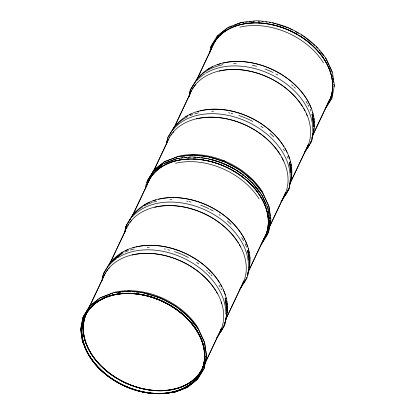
<?xml version="1.0" encoding="UTF-8"?>
<svg xmlns="http://www.w3.org/2000/svg" width="415" height="415" viewBox="0 0 415 415"><rect width="100%" height="100%" fill="white"/><g stroke="black" fill="none" stroke-linecap="round" stroke-linejoin="round"><path stroke-width="0.62" d="M249.638 264.557L249.643 264.111M314.005 128.199L311.592 140.955M314.139 128.204L311.722 140.996M80.769 329.38L83.125 317.076M102.095 280.172L103.439 273.547L110.048 262.757M102.23 280.198L103.563 273.604L110.157 262.835M124.557 233.028L125.859 226.242M124.806 232.442L125.984 226.284M145.255 188.996L146.5 182.584L152.99 172.012L163.5 163.603L176.629 158.566L191.984 156.886L208.195 158.691M145.639 188.42L145.873 187.191M146.111 185.962L146.345 184.737M147.107 182.144L147.408 180.66L154.048 169.885L164.413 161.679L177.537 156.642L192.752 154.971M147.242 182.169L147.532 180.717L153.69 170.69M166.446 144.036L167.79 137.417L174.399 126.622M188.908 96.892L190.366 89.656L197.436 78.326M189.157 96.306L190.22 90.766M209.606 52.866L210.851 46.449L217.341 35.877L227.659 27.587L240.98 22.431L256.335 20.75C283.907 21.606 310.923 35.643 326.257 58.78L332.42 72.158L334.371 85.625L331.943 98.205L325.303 108.979M209.99 52.285L210.223 51.055M210.815 47.99L211.048 46.76M206.322 356.584L204.024 368.494L197.545 379.045M206.577 355.971L204.149 368.551L197.509 379.326L187.341 387.413M224.78 324.234L227.026 312.537M227.155 312.552L224.634 325.344M247.594 275.244L249.602 264.775M247.371 277.132L249.788 264.339L247.791 250.484M267.862 231.575L268.1 230.346M269.159 224.821L269.745 221.75M270.673 220.448L268.432 232.135L267.405 233.946M270.928 219.836L268.567 232.167L267.525 234.003M289.016 188.716L291.377 176.406M291.506 176.417L288.985 189.214M331.741 97.899L331.979 96.669M332.213 95.44L332.799 92.369M333.862 86.844L334.096 85.615M190.335 90.148L196.762 79.467M88.618 308.335L102.894 278.128A64.475 46.381 25.3 0 1 180.504 260.848A64.475 46.381 25.3 0 1 220.386 331.108M109.171 264.863L125.475 230.367M132.001 216.552L147.377 184.027M152.969 172.199L167.245 141.997A64.475 46.381 25.3 0 1 244.855 124.713A64.475 46.381 25.3 0 1 284.737 194.972M173.517 128.728L189.821 94.236M195.532 82.16L211.728 47.891M89.246 307.323L103.019 278.185M109.57 264.334L115.925 250.883M116.2 250.297L125.6 230.418M132.401 216.033L146.391 186.439A64.341 46.283 25.3 0 1 146.869 185.266M153.597 171.188L167.37 142.049M173.921 128.199L189.951 94.283A64.341 46.283 25.3 0 1 190.428 93.116M196.751 79.898L210.737 50.303A64.341 46.283 25.3 0 1 211.219 49.131M204.74 363.685L221.268 328.721A64.341 46.283 25.3 0 1 220.79 329.894M225.604 319.545L243.844 280.955A64.341 46.283 25.3 0 1 242.842 283.284M247.905 272.37L264.635 236.975A64.341 46.283 25.3 0 1 263.629 239.305M269.091 227.55L285.619 192.586A64.341 46.283 25.3 0 1 285.136 193.758M289.955 183.409L298.8 164.703M299.075 164.117L308.195 144.819A64.341 46.283 25.3 0 1 307.193 147.154M312.251 136.234L328.986 100.84A64.341 46.283 25.3 0 1 327.98 103.169M204.917 363.623L221.392 328.773M225.454 320.183L243.968 281.012M248.03 272.422L265.875 234.672M268.993 228.068L285.743 192.638M289.805 184.047L308.319 144.876M312.376 136.291L330.226 98.537M167.914 137.469L174.507 126.7M211.427 46.034L213.04 43.399M213.689 42.346L214.332 41.293M214.98 40.239L215.629 39.186M216.594 37.609L217.683 35.866L218.7 35.057M147.076 182.164L149.981 177.428M150.629 176.375L151.278 175.322M151.921 174.269L153.332 171.997L154.349 171.193M126.129 225.573L132.758 214.799M126.253 225.636L132.862 214.887M83.182 316.847L89.339 306.825M325.547 108.102L326.195 107.049M326.844 105.996L331.689 98.096M311.328 141.603L304.397 152.684M311.447 141.665L304.491 152.782M288.747 189.365L281.821 200.445M288.871 189.427L282.376 200.004L280.95 201.311M262.871 241.333L263.515 240.275M261.201 244.233L267.338 234.231M246.977 277.739L240.046 288.819M247.096 277.796L240.14 288.913M218.238 335.533L224.401 325.5M224.52 325.557L218.025 336.14L216.599 337.447M197.084 78.943L197.53 78.419M217.917 336.057L217.47 336.581M154.012 170.16L162.265 163.526M89.661 306.296L97.914 299.661M260.952 245.115L267.592 234.34L269.983 221.517L268.069 208.294L262.01 195.055L252.149 182.6M219.711 34.253L227.306 28.215M163.277 162.716L164.47 161.803M155.36 170.389L162.447 164.75M110.509 262.218L120.661 254.146M110.603 262.316L121.797 253.399M114.364 259.479L115.365 258.685M116.366 257.886L121.87 253.513M98.926 298.852L100.119 297.939M187.264 387.299L197.416 379.232M228.561 27.489L232.13 26.119M233.915 25.434L241.048 22.695M165.066 161.575L177.573 156.771M164.216 163.624L176.697 158.826M100.715 297.711L113.222 292.907M174.58 392.211L187.087 387.408M174.02 392.569L187.149 387.532M204.704 355.401A64.341 46.283 25.3 0 1 204.704 356.599L204.86 356.568A64.475 46.381 25.3 0 1 204.813 357.886M241.68 22.623L243.574 22.415M245.473 22.208L247.366 22M249.259 21.793L251.158 21.585M253.051 21.378L254.312 21.238M178.839 156.631L181.371 156.356M182.636 156.216L185.168 155.936M186.434 155.801L192.762 155.106M128.401 291.102L113.186 292.772L100.062 297.814L89.697 306.021L82.995 317.044L80.629 329.375L82.58 342.842M114.488 292.767L117.02 292.492M118.285 292.352L120.817 292.072M122.083 291.932L124.614 291.657M125.88 291.517L128.411 291.237M258.187 21.232L259.432 21.367M261.917 21.647L263.157 21.782M265.647 22.062L266.887 22.203M269.377 22.477L270.616 22.618M192.892 154.961C220.464 155.817 247.48 169.854 262.82 192.991L268.977 206.369L270.896 219.592M192.887 155.096L209.072 156.901L225.2 162.052L240.171 170.192M128.541 291.097C156.113 291.952 183.129 305.99 198.469 329.126L204.626 342.505L206.546 355.728M128.536 291.231L131.026 291.506M132.271 291.646L134.761 291.927M136.006 292.061L138.496 292.342M139.741 292.482L142.231 292.757M143.476 292.897L160.849 298.183L175.82 306.327L178.279 308.361M272.484 22.825L275.467 23.774M276.66 24.158L288.586 27.966M289.141 28.267L292.461 30.072M295.231 31.576L298.551 33.387M301.321 34.891L302.426 35.493M303.536 36.095L312.381 43.409M313.361 44.223L314.835 45.443M240.664 170.601L252.963 180.774L262.799 193.198L268.847 206.416L270.217 215.841M179.264 309.175L188.612 316.904L197.965 328.711M316.308 46.662L317.475 48.135M319.036 50.096L319.815 51.081M320.593 52.062L323.705 55.994M325.261 57.955L326.123 59.049L328.747 64.787M251.957 182.792L252.735 183.778M255.853 187.704L258.965 191.637M260.911 194.09L261.772 195.185L265.974 204.367M204.704 356.599L205.114 356.76A1.276 0.846 1 0 0 206.385 356.184M198.36 329.204L204.237 341.976M329.271 65.933L332.161 72.246M266.757 206.084L267.81 208.382M332.612 75.385L332.794 76.635M333.069 78.518L333.25 79.773M333.432 81.029L333.613 82.284M333.888 84.167L334.07 85.423M312.142 114.348L314.046 127.498M312.013 114.379L312.552 118.13M312.734 119.38L313.372 123.758M313.553 125.008L313.823 126.881M289.566 162.109L291.553 175.737M289.437 162.141L290.972 172.77M291.143 173.854L291.418 175.737M270.398 217.097L270.668 218.985M267.898 209.01L268.08 210.26M268.261 211.515L268.536 213.398M268.718 214.654L268.899 215.909M269.081 217.164L269.262 218.42M269.537 220.298L269.719 221.553M247.734 250.93L248.642 257.207M248.824 258.462L249.555 263.484M225.215 298.245L227.119 311.395M225.158 298.691L227.067 311.873M204.496 342.546L206.411 355.748M80.795 329.598L82.346 340.284M82.528 341.54L82.71 342.795M166.441 142.988A65.368 47.02 25.3 0 1 167.738 138.869M172.91 129.879A65.368 47.02 25.3 0 1 243.543 120.111A65.368 47.02 25.3 0 1 290.22 177.973M290.142 179.877A65.368 47.02 25.3 0 1 289.789 183.02M288.492 188.483A65.368 47.02 25.3 0 1 287.875 190.215M287.637 190.812A65.368 47.02 25.3 0 1 285.312 195.449M270.481 220.199A1.141 0.752 1 0 1 270.046 220.458M167.852 140.877A64.341 46.283 25.3 0 1 168.656 139.144M169.253 138.013A64.341 46.283 25.3 0 1 169.891 136.898M170.933 135.274A64.341 46.283 25.3 0 1 172.064 133.708M172.868 132.696A64.341 46.283 25.3 0 1 173.709 131.721M196.503 118.887A64.341 46.283 25.3 0 1 280.115 154.619M281.795 157.508A64.341 46.283 25.3 0 1 283.57 161.051M239.87 27.141A64.341 46.283 25.3 0 1 323.482 62.873M211.235 48.949A64.59 46.459 25.3 0 1 288.607 30.082A64.59 46.459 25.3 0 1 329.365 100.824M210.991 49.644A64.59 46.459 25.3 0 1 289.385 30.534A64.59 46.459 25.3 0 1 328.447 102.624M189.894 92.26A65.368 47.02 25.3 0 1 190.314 91.108M192.223 87.005A65.368 47.02 25.3 0 1 192.876 85.874M196.751 80.619A65.368 47.02 25.3 0 1 204.579 73.963M205.7 73.258A65.368 47.02 25.3 0 1 275.052 76.593A65.368 47.02 25.3 0 1 312.754 131.482M312.666 132.748A65.368 47.02 25.3 0 1 312.542 134.009M312.028 137.116A65.368 47.02 25.3 0 1 311.748 138.335M310.871 141.308A65.368 47.02 25.3 0 1 310.451 142.454M309.704 144.233A65.368 47.02 25.3 0 1 307.889 147.688M176.655 124.692A64.341 46.283 25.3 0 1 178.761 122.373M185.744 116.817A64.341 46.283 25.3 0 1 187.43 115.816M189.562 114.696A64.341 46.283 25.3 0 1 191.232 113.912M197.167 111.718A64.341 46.283 25.3 0 1 199.029 111.194M200.284 110.883A64.341 46.283 25.3 0 1 283.896 146.614M284.929 148.342A64.341 46.283 25.3 0 1 287.076 152.45M288.378 155.428A64.341 46.283 25.3 0 1 289.654 158.992M290.355 161.44A64.341 46.283 25.3 0 1 290.656 162.685M290.92 163.935A64.341 46.283 25.3 0 1 291.247 165.803M291.418 167.048A64.341 46.283 25.3 0 1 291.553 168.282M291.678 170.124A64.341 46.283 25.3 0 1 291.709 172.531M190.952 91.954A64.341 46.283 25.3 0 1 191.528 90.812M192.467 89.132A64.341 46.283 25.3 0 1 193.509 87.508M194.256 86.455A64.341 46.283 25.3 0 1 195.864 84.442M219.079 71.121A64.341 46.283 25.3 0 1 302.691 106.857M303.723 108.58A64.341 46.283 25.3 0 1 304.994 110.919M306.415 113.881A64.341 46.283 25.3 0 1 307.173 115.671M174.487 126.912A65.368 47.02 25.3 0 1 185.432 117.891M185.967 117.601A65.368 47.02 25.3 0 1 187.601 116.75M189.873 115.702A65.368 47.02 25.3 0 1 192.856 114.535M194.702 113.918A65.368 47.02 25.3 0 1 198.495 112.88M211.676 111.236A65.368 47.02 25.3 0 1 213.632 111.215M228.572 112.761A65.368 47.02 25.3 0 1 229.817 113.02M231.015 113.29A65.368 47.02 25.3 0 1 232.825 113.726M238.858 115.489A65.368 47.02 25.3 0 1 245.364 117.922M245.945 118.171A65.368 47.02 25.3 0 1 252.797 121.445M260.911 126.31A65.368 47.02 25.3 0 1 263.032 127.784M270.066 133.423A65.368 47.02 25.3 0 1 273.703 136.888M283.445 149.182A65.368 47.02 25.3 0 1 284.446 150.858M287.346 156.585A65.368 47.02 25.3 0 1 288.067 158.323M289.478 162.358A65.368 47.02 25.3 0 1 290.578 166.778M290.811 168.049A65.368 47.02 25.3 0 1 291.086 169.943M291.221 171.198A65.368 47.02 25.3 0 1 291.382 175.514M291.252 178.051A65.368 47.02 25.3 0 1 291.128 179.311M290.614 182.418A65.368 47.02 25.3 0 1 290.334 183.638M198.334 77.698A65.368 47.02 25.3 0 1 208.014 70.135M208.543 69.839A65.368 47.02 25.3 0 1 222.86 64.724M233.604 63.49A65.368 47.02 25.3 0 1 236.213 63.454M252.393 65.259A65.368 47.02 25.3 0 1 256.61 66.281M265.014 68.994A65.368 47.02 25.3 0 1 273.106 72.521M275.933 73.984A65.368 47.02 25.3 0 1 277.604 74.908M291.683 84.821A65.368 47.02 25.3 0 1 293.115 86.092M294.043 86.948A65.368 47.02 25.3 0 1 295.402 88.25M306.021 101.421A65.368 47.02 25.3 0 1 307.344 103.662M307.966 104.798A65.368 47.02 25.3 0 1 308.848 106.515M310.171 109.404A65.368 47.02 25.3 0 1 310.871 111.142M312.054 114.597A65.368 47.02 25.3 0 1 313.491 120.921M313.662 122.181A65.368 47.02 25.3 0 1 313.963 126.539M313.916 129.024A65.368 47.02 25.3 0 1 313.828 130.289M313.429 133.423A65.368 47.02 25.3 0 1 313.19 134.657M200.072 75.955A64.341 46.283 25.3 0 1 200.907 75.053M207.775 69.404A64.341 46.283 25.3 0 1 210.006 68.055M211.059 67.479A64.341 46.283 25.3 0 1 212.688 66.665M217.31 64.75A64.341 46.283 25.3 0 1 220.36 63.77M222.865 63.116A64.341 46.283 25.3 0 1 306.478 98.853M306.825 99.424A64.341 46.283 25.3 0 1 309.082 103.506M309.657 104.689A64.341 46.283 25.3 0 1 311.416 108.855M312.594 112.439A64.341 46.283 25.3 0 1 312.931 113.679M313.232 114.924A64.341 46.283 25.3 0 1 313.615 116.797M313.828 118.042A64.341 46.283 25.3 0 1 314.067 119.904M314.181 121.133A64.341 46.283 25.3 0 1 314.254 122.358M211.712 47.668A64.59 46.459 25.3 0 1 218.072 37.303M219.343 35.949A64.59 46.459 25.3 0 1 242.127 24.153M243.315 23.909A64.59 46.459 25.3 0 1 245.747 23.489M246.987 23.318A64.59 46.459 25.3 0 1 249.498 23.043M250.769 22.939A64.59 46.459 25.3 0 1 253.332 22.809M258.41 22.83A64.59 46.459 25.3 0 1 260.314 22.929M261.595 23.022A64.59 46.459 25.3 0 1 264.168 23.276M265.46 23.437A64.59 46.459 25.3 0 1 268.043 23.821M269.335 24.044A64.59 46.459 25.3 0 1 271.903 24.558M272.515 24.693A64.59 46.459 25.3 0 1 287.242 29.392M287.834 29.641A64.59 46.459 25.3 0 1 297.711 34.606M298.831 35.265A64.59 46.459 25.3 0 1 302.094 37.334M303.152 38.045A64.59 46.459 25.3 0 1 320.499 54.049M321.298 55.076A64.59 46.459 25.3 0 1 322.066 56.108M322.813 57.151A64.59 46.459 25.3 0 1 332.737 85.708M332.731 86.304A64.59 46.459 25.3 0 1 330.413 98.402M176.136 125.117A64.475 46.381 25.3 0 1 247.838 116.345A64.475 46.381 25.3 0 1 291.641 175.846M212.454 46.361A64.475 46.381 25.3 0 1 217.159 37.998M331.777 94.589A64.475 46.381 25.3 0 1 331.383 95.808M198.313 77.864A64.475 46.381 25.3 0 1 269.6 68.231A64.475 46.381 25.3 0 1 314.28 127.431M189.385 95.429A64.475 46.381 25.3 0 1 267.846 77.138A64.475 46.381 25.3 0 1 306.436 148.923M270.596 220.246A1.276 0.846 1 0 1 269.465 220.63M211.738 48.057A64.59 46.459 25.3 0 1 216.703 38.398M148.404 181.863A64.475 46.381 25.3 0 1 152.72 174.02M178.87 156.185A64.341 46.283 25.3 0 1 262.482 191.917M212.568 46.117A64.475 46.381 25.3 0 1 217.273 37.76M148.29 182.102A64.475 46.381 25.3 0 1 152.606 174.259M204.522 158.302A64.475 46.381 25.3 0 1 205.809 158.525M208.372 159.033A64.475 46.381 25.3 0 1 216.402 161.176M218.861 162A64.475 46.381 25.3 0 1 224.276 164.112M225.459 164.625A64.475 46.381 25.3 0 1 228.976 166.28M230.138 166.872A64.475 46.381 25.3 0 1 235.253 169.725M236.358 170.399A64.475 46.381 25.3 0 1 241.131 173.595M242.163 174.347A64.475 46.381 25.3 0 1 243.688 175.504M245.187 176.697A64.475 46.381 25.3 0 1 246.162 177.506M250.795 181.708A64.475 46.381 25.3 0 1 251.656 182.574M253.031 184.001A64.475 46.381 25.3 0 1 253.923 184.976M254.794 185.962A64.475 46.381 25.3 0 1 256.885 188.477M213.294 160.351A64.341 46.283 25.3 0 1 215.152 160.89M222.461 163.463A64.341 46.283 25.3 0 1 224.24 164.2M227.768 165.798A64.341 46.283 25.3 0 1 228.93 166.368M232.384 168.184A64.341 46.283 25.3 0 1 233.521 168.822M239.502 172.573A64.341 46.283 25.3 0 1 241.063 173.667M242.599 174.798A64.341 46.283 25.3 0 1 243.615 175.571M148.969 180.203A64.59 46.459 25.3 0 1 151.444 175.701M166.161 162.815A64.59 46.459 25.3 0 1 167.816 162.011M177.47 158.712A64.59 46.459 25.3 0 1 179.233 158.323M181.044 157.985A64.59 46.459 25.3 0 1 182.885 157.7M184.758 157.467A64.59 46.459 25.3 0 1 186.651 157.285M188.571 157.161A64.59 46.459 25.3 0 1 190.495 157.088M193.675 157.088A64.59 46.459 25.3 0 1 196.196 157.186M197.473 157.269A64.59 46.459 25.3 0 1 200.04 157.498M201.332 157.648A64.59 46.459 25.3 0 1 207.137 158.587M208.418 158.852A64.59 46.459 25.3 0 1 260.402 193.011M148.331 182.009A64.475 46.381 25.3 0 1 152.647 174.165M209.648 159.21A64.475 46.381 25.3 0 1 224.323 164.013M224.914 164.267A64.475 46.381 25.3 0 1 238.023 171.338M239.087 172.043A64.475 46.381 25.3 0 1 243.735 175.41M244.736 176.199A64.475 46.381 25.3 0 1 246.209 177.407M247.646 178.647A64.475 46.381 25.3 0 1 251.703 182.481M223.135 160.6A64.071 46.091 25.3 0 1 224.914 161.321A64.206 46.184 25.3 0 0 223.13 160.584M209.824 157.316A64.59 46.459 25.3 0 1 212.916 158.068M220.329 160.372A64.59 46.459 25.3 0 1 222.15 161.056M225.143 162.27A64.59 46.459 25.3 0 1 226.32 162.784M229.848 164.444A64.59 46.459 25.3 0 1 231.015 165.035M246.577 175.28A64.59 46.459 25.3 0 1 247.553 176.095M248.507 176.925A64.59 46.459 25.3 0 1 249.908 178.185M250.816 179.041A64.59 46.459 25.3 0 1 251.703 179.897M258.602 187.704A64.59 46.459 25.3 0 1 259.375 188.737M102.09 279.124A65.368 47.02 25.3 0 1 103.387 275.005M108.559 266.015A65.368 47.02 25.3 0 1 116.558 258.592M117.653 257.86A65.368 47.02 25.3 0 1 186.626 259.691A65.368 47.02 25.3 0 1 225.869 314.108M224.821 322.232A65.368 47.02 25.3 0 1 224.499 323.435M224.142 324.618A65.368 47.02 25.3 0 1 223.524 326.351M223.286 326.947A65.368 47.02 25.3 0 1 220.962 331.58M205.939 356.48A1.141 0.752 1 0 1 205.695 356.594M84.053 317.999A64.475 46.381 25.3 0 1 84.79 316.24M85.34 315.089A64.475 46.381 25.3 0 1 86.253 313.392M87.259 311.743A64.475 46.381 25.3 0 1 87.99 310.674M88.758 309.637A64.475 46.381 25.3 0 1 89.977 308.132M90.818 307.193A64.475 46.381 25.3 0 1 91.674 306.301M97.577 301.44A64.475 46.381 25.3 0 1 99.792 300.055M103.605 298.074A64.475 46.381 25.3 0 1 106.489 296.86M108.891 296.009A64.475 46.381 25.3 0 1 110.738 295.444M149.073 296.144A64.475 46.381 25.3 0 1 152.165 297.067M158.26 299.262A64.475 46.381 25.3 0 1 160.04 300.004M161.222 300.517A64.475 46.381 25.3 0 1 162.4 301.051M175.332 308.392A64.475 46.381 25.3 0 1 178.948 311.006M194.962 327.461A64.475 46.381 25.3 0 1 197.032 330.594M202.982 343.589A64.475 46.381 25.3 0 1 203.334 344.829M204.699 352.309A64.475 46.381 25.3 0 1 204.792 353.538M204.496 361.159A64.475 46.381 25.3 0 1 204.284 362.451M103.252 277.594A64.341 46.283 25.3 0 1 105.54 273.034M106.224 271.944A64.341 46.283 25.3 0 1 107.718 269.838M108.523 268.832A64.341 46.283 25.3 0 1 109.358 267.857M132.152 255.023A64.341 46.283 25.3 0 1 215.764 290.754M216.459 291.901A64.341 46.283 25.3 0 1 217.444 293.644M221.128 301.949A64.341 46.283 25.3 0 1 221.698 303.723M202.634 368.349A64.341 46.283 25.3 0 1 201.757 370.056M201.119 371.166A64.341 46.283 25.3 0 1 200.077 372.795M199.33 373.848A64.341 46.283 25.3 0 1 198.137 375.368M197.296 376.343A64.341 46.283 25.3 0 1 127.804 383.974A64.341 46.283 25.3 0 1 83.083 327.528M83.218 324.904A64.341 46.283 25.3 0 1 83.358 323.596M83.545 322.299A64.341 46.283 25.3 0 1 84.214 319.125M114.519 292.316A64.341 46.283 25.3 0 1 198.131 328.052M175.519 163.277A64.341 46.283 25.3 0 1 259.131 199.008M203.075 367.047A64.206 46.184 25.3 0 1 127.078 383.45A64.206 46.184 25.3 0 1 85.557 315.447M86.289 313.699A64.206 46.184 25.3 0 1 87.129 311.981M88.068 310.311A64.206 46.184 25.3 0 1 88.753 309.222M146.884 185.085A64.59 46.459 25.3 0 1 224.256 166.218A64.59 46.459 25.3 0 1 265.014 236.96M146.64 185.775A64.59 46.459 25.3 0 1 223.81 166.125A64.59 46.459 25.3 0 1 264.972 237.043M125.543 228.39A65.368 47.02 25.3 0 1 125.963 227.244M126.202 226.647A65.368 47.02 25.3 0 1 126.71 225.464M129.584 220.36A65.368 47.02 25.3 0 1 130.341 219.291M132.406 216.755A65.368 47.02 25.3 0 1 203.786 209.336A65.368 47.02 25.3 0 1 248.403 267.618M247.677 273.252A65.368 47.02 25.3 0 1 247.397 274.471M246.52 277.438A65.368 47.02 25.3 0 1 246.1 278.589M245.353 280.369A65.368 47.02 25.3 0 1 243.543 283.824M112.304 260.828A64.341 46.283 25.3 0 1 114.41 258.509M121.393 252.953A64.341 46.283 25.3 0 1 123.079 251.952M125.211 250.826A64.341 46.283 25.3 0 1 128.028 249.555M132.816 247.854A64.341 46.283 25.3 0 1 134.678 247.33M135.933 247.013A64.341 46.283 25.3 0 1 219.551 282.75M220.578 284.472A64.341 46.283 25.3 0 1 221.854 286.812M223.27 289.774A64.341 46.283 25.3 0 1 225.304 295.127M226.004 297.576A64.341 46.283 25.3 0 1 226.305 298.821M226.689 300.693A64.341 46.283 25.3 0 1 226.896 301.938M227.067 303.183A64.341 46.283 25.3 0 1 227.254 305.035M227.327 306.26A64.341 46.283 25.3 0 1 227.363 308.667M126.336 228.665A64.341 46.283 25.3 0 1 127.177 226.948M127.794 225.822A64.341 46.283 25.3 0 1 128.8 224.178M129.905 222.59A64.341 46.283 25.3 0 1 131.514 220.578M154.728 207.256A64.341 46.283 25.3 0 1 238.34 242.993M239.372 244.715A64.341 46.283 25.3 0 1 240.648 247.055M110.136 263.048A65.368 47.02 25.3 0 1 118.815 255.401M121.087 254.027A65.368 47.02 25.3 0 1 123.25 252.885M124.946 252.092A65.368 47.02 25.3 0 1 128.505 250.67M130.352 250.053A65.368 47.02 25.3 0 1 134.144 249.01M147.325 247.371A65.368 47.02 25.3 0 1 149.286 247.35M164.221 248.896A65.368 47.02 25.3 0 1 165.466 249.156M167.868 249.711A65.368 47.02 25.3 0 1 169.683 250.172M174.507 251.62A65.368 47.02 25.3 0 1 181.013 254.058M181.594 254.302A65.368 47.02 25.3 0 1 188.446 257.58M196.56 262.446A65.368 47.02 25.3 0 1 198.681 263.919M206.654 270.414A65.368 47.02 25.3 0 1 207.578 271.275M208.475 272.147A65.368 47.02 25.3 0 1 210.244 273.947M211.126 274.886A65.368 47.02 25.3 0 1 211.987 275.835M219.094 285.318A65.368 47.02 25.3 0 1 220.095 286.993M221.039 288.695A65.368 47.02 25.3 0 1 221.636 289.836M225.127 298.494A65.368 47.02 25.3 0 1 225.651 300.382M225.962 301.648A65.368 47.02 25.3 0 1 226.989 312.92M226.901 314.186A65.368 47.02 25.3 0 1 226.777 315.447M226.263 318.554A65.368 47.02 25.3 0 1 225.983 319.773M133.568 214.296A65.368 47.02 25.3 0 1 143.087 206.597M144.192 205.975A65.368 47.02 25.3 0 1 152.305 202.494M153.55 202.1A65.368 47.02 25.3 0 1 156.72 201.254M169.901 199.61A65.368 47.02 25.3 0 1 171.862 199.589M186.797 201.135A65.368 47.02 25.3 0 1 188.042 201.394M189.245 201.659A65.368 47.02 25.3 0 1 191.05 202.1M200.663 205.129A65.368 47.02 25.3 0 1 208.755 208.657M209.891 209.227A65.368 47.02 25.3 0 1 213.253 211.043M219.136 214.685A65.368 47.02 25.3 0 1 220.199 215.411M227.332 220.956A65.368 47.02 25.3 0 1 231.051 224.385M241.67 237.556A65.368 47.02 25.3 0 1 243.615 240.933M245.052 243.802A65.368 47.02 25.3 0 1 246.52 247.273M247.703 250.733A65.368 47.02 25.3 0 1 249.498 260.2M249.576 261.44A65.368 47.02 25.3 0 1 249.617 263.281M248.066 273.807A65.368 47.02 25.3 0 1 247.682 274.979M135.721 212.091A64.341 46.283 25.3 0 1 136.556 211.188M143.424 205.539A64.341 46.283 25.3 0 1 145.66 204.19M146.708 203.615A64.341 46.283 25.3 0 1 149.457 202.281M152.959 200.886A64.341 46.283 25.3 0 1 156.009 199.906M158.514 199.252A64.341 46.283 25.3 0 1 242.127 234.989M242.474 235.559A64.341 46.283 25.3 0 1 244.731 239.637M245.307 240.825A64.341 46.283 25.3 0 1 247.688 246.775M248.243 248.569A64.341 46.283 25.3 0 1 248.735 250.437M249.021 251.682A64.341 46.283 25.3 0 1 249.265 252.927M249.565 254.8A64.341 46.283 25.3 0 1 249.716 256.039M249.83 257.269A64.341 46.283 25.3 0 1 249.903 258.493M147.361 183.804A64.59 46.459 25.3 0 1 177.776 160.283M178.964 160.045A64.59 46.459 25.3 0 1 181.397 159.625M183.259 159.376A64.59 46.459 25.3 0 1 185.147 159.178M187.061 159.033A64.59 46.459 25.3 0 1 188.986 158.945M193.432 158.94A64.59 46.459 25.3 0 1 195.963 159.059M197.244 159.158A64.59 46.459 25.3 0 1 199.817 159.412M201.109 159.568A64.59 46.459 25.3 0 1 203.692 159.957M204.984 160.18A64.59 46.459 25.3 0 1 207.552 160.688M208.164 160.823A64.59 46.459 25.3 0 1 222.891 165.528M223.483 165.777A64.59 46.459 25.3 0 1 238.272 173.823M239.325 174.539A64.59 46.459 25.3 0 1 256.148 190.184M256.947 191.211A64.59 46.459 25.3 0 1 257.72 192.244M258.462 193.281A64.59 46.459 25.3 0 1 268.386 221.838M268.365 223.099A64.59 46.459 25.3 0 1 266.062 234.532M111.785 261.253A64.475 46.381 25.3 0 1 183.892 252.662A64.475 46.381 25.3 0 1 227.213 312.63M148.103 182.496A64.475 46.381 25.3 0 1 152.808 174.134M268.448 226.3A64.475 46.381 25.3 0 1 268.214 227.586M133.962 214A64.475 46.381 25.3 0 1 205.249 204.367A64.475 46.381 25.3 0 1 249.929 263.561M125.04 231.565A64.475 46.381 25.3 0 1 202.276 212.729A64.475 46.381 25.3 0 1 242.962 283.346M186.117 386.873A64.341 46.283 25.3 0 1 83.897 343.698M84.146 318.113A64.341 46.283 25.3 0 1 91.751 306.436M92.644 305.565A64.341 46.283 25.3 0 1 99.854 300.211M100.944 299.594A64.341 46.283 25.3 0 1 113.279 294.946M115.629 294.443A64.341 46.283 25.3 0 1 117.44 294.121M119.287 293.856A64.341 46.283 25.3 0 1 121.159 293.638M123.058 293.478A64.341 46.283 25.3 0 1 125.61 293.348M126.891 293.317A64.341 46.283 25.3 0 1 129.418 293.327M130.668 293.369A64.341 46.283 25.3 0 1 133.199 293.509M134.476 293.613A64.341 46.283 25.3 0 1 136.4 293.81M138.335 294.059A64.341 46.283 25.3 0 1 140.265 294.354M142.189 294.697A64.341 46.283 25.3 0 1 144.109 295.086A64.475 46.381 25.3 0 1 196.124 379.134A64.475 46.381 25.3 0 1 89.495 356.189A64.475 46.381 25.3 0 1 144.067 295.07M144.721 295.221A64.341 46.283 25.3 0 1 171.483 306.094M172.573 306.773A64.341 46.283 25.3 0 1 174.71 308.169M175.234 308.521A64.341 46.283 25.3 0 1 183.721 315.172M185.1 316.432A64.341 46.283 25.3 0 1 186.439 317.719M188.218 319.524A64.341 46.283 25.3 0 1 189.116 320.489M189.997 321.464A64.341 46.283 25.3 0 1 201.125 338.899M201.602 340.093A64.341 46.283 25.3 0 1 204.03 348.626M204.242 349.871A64.341 46.283 25.3 0 1 204.668 354.187M204.616 358.57A64.341 46.283 25.3 0 1 202.613 368.053M202.396 368.645A64.341 46.283 25.3 0 1 201.913 369.817M202.914 367.078A64.071 46.091 25.3 0 1 121.107 380.555A64.071 46.091 25.3 0 1 90.314 307.276M202.997 367.208A64.206 46.184 25.3 0 1 127 383.605A64.206 46.184 25.3 0 1 85.48 315.608M85.713 315.021A64.206 46.184 25.3 0 1 86.761 312.713M87.358 311.577A64.206 46.184 25.3 0 1 88.333 309.922M89.401 308.319A64.206 46.184 25.3 0 1 90.164 307.282M147.387 184.193A64.59 46.459 25.3 0 1 152.352 174.533M148.217 182.252A64.475 46.381 25.3 0 1 152.533 174.409M242.604 174.876A64.475 46.381 25.3 0 1 243.621 175.654M145.473 293.452A64.59 46.459 25.3 0 1 149.805 294.536M157.197 296.958A64.59 46.459 25.3 0 1 160.2 298.152M160.792 298.406A64.59 46.459 25.3 0 1 161.975 298.919M184.156 313.06A64.59 46.459 25.3 0 1 185.557 314.321M186.911 315.602A64.59 46.459 25.3 0 1 187.788 316.463M192.218 321.293A64.59 46.459 25.3 0 1 193.048 322.305M193.857 323.321A64.59 46.459 25.3 0 1 194.64 324.354M186.869 315.69A64.59 46.459 25.3 0 1 187.746 316.552M89.562 356.257A64.341 46.283 25.3 0 0 195.968 379.154A64.341 46.283 25.3 0 0 144.021 295.267A64.341 46.283 25.3 0 0 89.562 356.257M89.401 356.21A64.59 46.459 25.3 0 0 196.217 379.196A64.59 46.459 25.3 0 0 144.067 294.987A64.59 46.459 25.3 0 0 89.401 356.21M89.453 356.283A64.475 46.381 25.3 0 0 196.082 379.227A64.475 46.381 25.3 0 0 144.021 295.169A64.475 46.381 25.3 0 0 89.453 356.283M89.723 356.132A64.206 46.184 25.3 0 0 195.901 378.983A64.206 46.184 25.3 0 0 144.062 295.278A64.206 46.184 25.3 0 0 89.723 356.132"/></g></svg>
